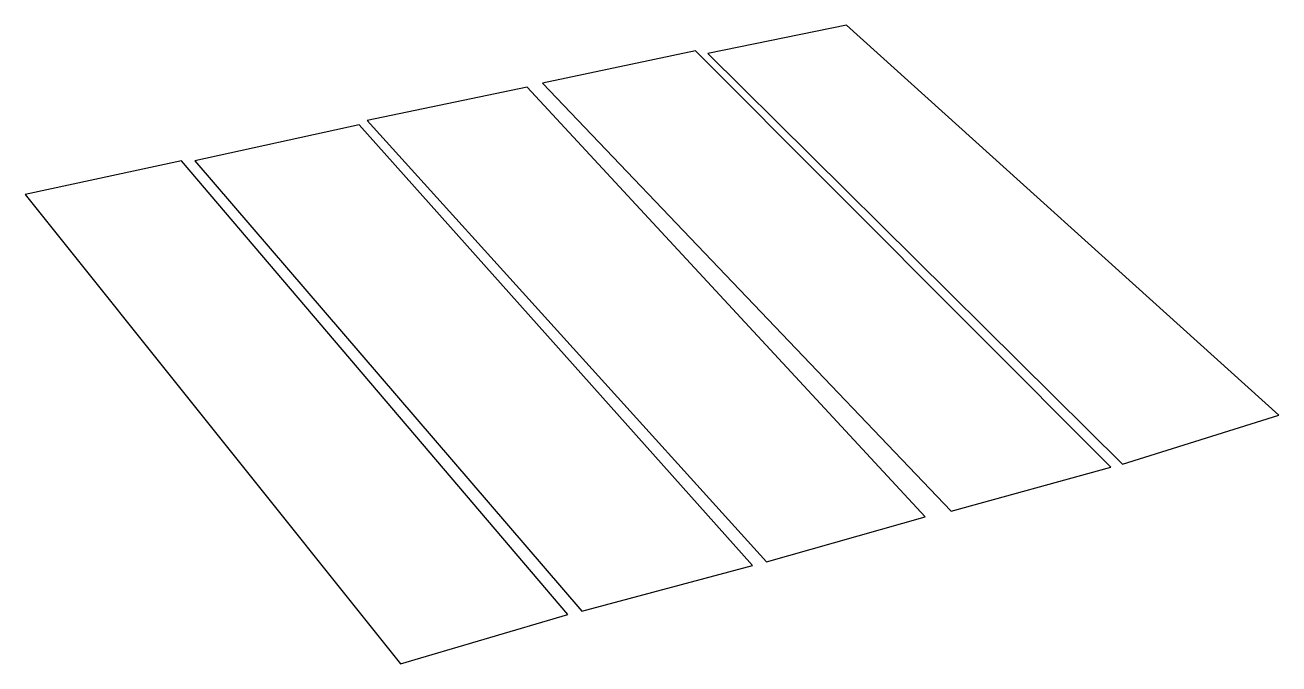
# Model space of a CAD drawing. Header units: centimetres. Extents: x -9.4 to 9.4, y -4.8 to 4.8.
import ezdxf

# ---------------------------------------------------------------- set-up
doc = ezdxf.new("R2010")
doc.units = ezdxf.units.CM
doc.header["$MEASUREMENT"] = 0
doc.layers.add('Camada 1', color=7, linetype='Continuous')

msp = doc.modelspace()

# ---------------------------------------------------------------- linework, layer by layer
at = {"layer": 'Camada 1'}
for points in [[(0.84327, 4.38421), (0.84327, 4.38421), (2.93186, 4.8136), (2.93186, 4.8136), (2.93186, 4.8136), (2.93186, 4.8136), (9.44569, -1.06512), (9.44569, -1.06512), (9.44569, -1.06512), (9.44569, -1.06512), (7.08839, -1.80288), (7.08839, -1.80288), (7.08839, -1.80288), (7.08839, -1.80288), (0.84327, 4.38421), (0.84327, 4.38421)], [(-1.65205, 3.93683), (-1.65205, 3.93683), (0.65525, 4.42755), (0.65525, 4.42755), (0.65525, 4.42755), (0.65525, 4.42755), (6.91503, -1.84625), (6.91503, -1.84625), (6.91503, -1.84625), (6.91503, -1.84625), (4.50608, -2.50964), (4.50608, -2.50964), (4.50608, -2.50964), (4.50608, -2.50964), (-1.65205, 3.93683), (-1.65205, 3.93683)], [(-4.29137, 3.37475), (-4.29137, 3.37475), (-1.88242, 3.87915), (-1.88242, 3.87915), (-1.88242, 3.87915), (-1.88242, 3.87915), (4.11735, -2.596), (4.11735, -2.596), (4.11735, -2.596), (4.11735, -2.596), (1.72338, -3.27476), (1.72338, -3.27476), (1.72338, -3.27476), (1.72338, -3.27476), (-4.29137, 3.37475), (-4.29137, 3.37475)], [(-6.88738, 2.76933), (-6.88738, 2.76933), (-4.41371, 3.30974), (-4.41371, 3.30974), (-4.41371, 3.30974), (-4.41371, 3.30974), (1.51502, -3.32842), (1.51502, -3.32842), (1.51502, -3.32842), (1.51502, -3.32842), (-1.05565, -4.01684), (-1.05565, -4.01684), (-1.05565, -4.01684), (-1.05565, -4.01684), (-6.88738, 2.76933), (-6.88738, 2.76933)], [(-9.44569, 2.25926), (-9.44569, 2.25926), (-7.0864, 2.77002), (-7.0864, 2.77002), (-7.0864, 2.77002), (-7.0864, 2.77002), (-1.26933, -4.06886), (-1.26933, -4.06886), (-1.26933, -4.06886), (-1.26933, -4.06886), (-3.78697, -4.8136), (-3.78697, -4.8136), (-3.78697, -4.8136), (-3.78697, -4.8136), (-9.44569, 2.25926), (-9.44569, 2.25926)]]:
    msp.add_open_spline(points, degree=3, knots=[0, 0, 0, 0, 0.2, 0.2, 0.2, 0.2, 0.4, 0.4, 0.4, 0.4, 0.6, 0.6, 0.6, 0.6, 1, 1, 1, 1], dxfattribs=at)

doc.saveas('drawing.dxf')
